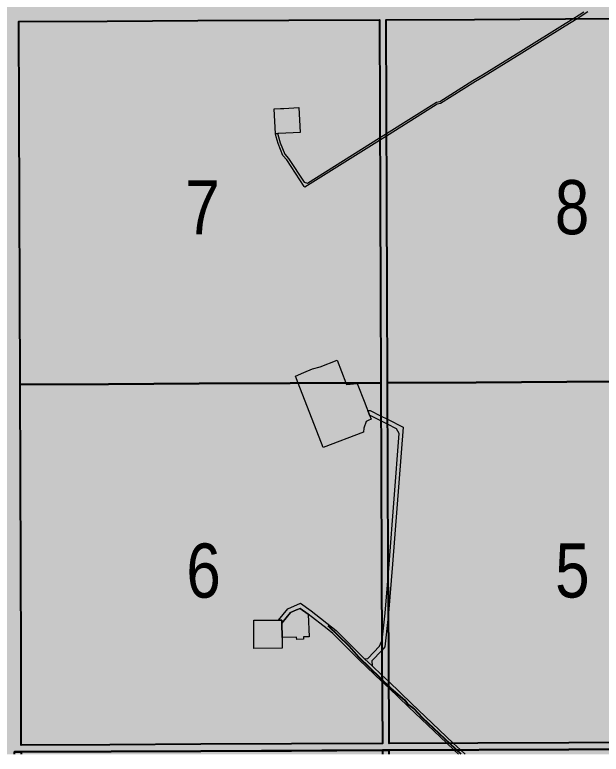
# Model space of a CAD drawing. Extents: x 351064 to 358960, y 6048061 to 6054858.
# Drawn here: x 353412.9 to 353499.4, y 6050432.8 to 6050542.1 of the extents above; entities that cross this region are included whole.
import ezdxf
from ezdxf.enums import TextEntityAlignment as Align

# ---------------------------------------------------------------- set-up
doc = ezdxf.new("R2010")
doc.units = 0
doc.header["$LTSCALE"] = 5
doc.linetypes.add('DASHED2', pattern=[9.525, 6.35, -3.175])
doc.layers.add('AS-ROUTEMAP', color=35, linetype='Continuous', lineweight=0)
doc.layers.add('RoadSeg', color=57, linetype='DASHED2')
doc.layers.add('Townships', color=57, linetype='Continuous')
doc.layers.add('ROUTE-MAP-BACKGROUND-H', color=7, linetype='Continuous', true_color=0xf0ebff)
doc.layers.add('Sections', color=7, linetype='Continuous', true_color=0xa75418)
doc.styles.add('120', font='ARIALN.TTF', dxfattribs={"height": 13})

msp = doc.modelspace()

# ---------------------------------------------------------------- hatches: boundary and pattern name
at = {"layer": 'ROUTE-MAP-BACKGROUND-H'}
h = msp.add_hatch(color=256, dxfattribs=at)
h.dxf.hatch_style = 1
h.paths.add_polyline_path([(352109.337, 6051083.716), (353736.796, 6051083.637), (353740.383, 6050432.833), (352105.91, 6050432.833)])

# ---------------------------------------------------------------- linework, layer by layer
at = {"layer": 'AS-ROUTEMAP', "flags": 128}
for points in [[(353497.475, 6050542.489), (353496.333, 6050541.757), (353495.882, 6050541.477), (353494.102, 6050540.372), (353487.718, 6050536.406), (353482.067, 6050532.923), (353480.871, 6050532.19), (353475.713, 6050528.957), (353475.231, 6050528.853), (353473.196, 6050527.577), (353467.718, 6050524.141), (353466.715, 6050523.511), (353466.715, 6050523.511), (353455.665, 6050516.58), (353455.576, 6050516.72), (353453.022, 6050520.651), (353452.421, 6050521.271), (353451.722, 6050523.028), (353451.454, 6050524.054), (353451.347, 6050524.461), (353451.338, 6050524.495), (353451.375, 6050524.497), (353451.678, 6050524.514), (353451.711, 6050524.387), (353452.039, 6050523.132), (353452.706, 6050521.455), (353453.283, 6050520.86), (353455.586, 6050517.316), (353456.05, 6050517.214), (353466.714, 6050523.903), (353467.717, 6050524.532), (353475.103, 6050529.166), (353475.586, 6050529.271), (353480.479, 6050532.337), (353481.891, 6050533.206), (353487.543, 6050536.689), (353494.1, 6050540.763), (353495.246, 6050541.474), (353496.155, 6050542.039), (353496.854, 6050542.487)], [(353478.364, 6050432.833), (353477.685, 6050433.479), (353476.632, 6050434.48), (353470.977, 6050439.855), (353468.058, 6050442.628), (353467.048, 6050443.589), (353463.688, 6050446.781), (353462.354, 6050448.118), (353459.834, 6050450.642), (353458.951, 6050451.338), (353456.192, 6050453.512), (353454.965, 6050454.381), (353454.453, 6050454.163), (353453.561, 6050453.781), (353452.299, 6050452.211), (353452.298, 6050452.629), (353451.779, 6050452.627), (353453.146, 6050454.329), (353455.045, 6050455.141)], [(353455.045, 6050455.141), (353456.615, 6050454.029), (353460.305, 6050451.114), (353462.73, 6050448.684), (353463.943, 6050447.469), (353464.153, 6050447.259), (353464.497, 6050446.932), (353465.599, 6050445.884), (353467.043, 6050444.513), (353468.053, 6050443.552), (353471.429, 6050440.344), (353477.595, 6050434.484), (353478.648, 6050433.483), (353479.332, 6050432.833)]]:
    msp.add_lwpolyline(points, dxfattribs=at)
for points in [[(353451.375, 6050524.497), (353451.338, 6050524.495), (353451.142, 6050528.155), (353452.091, 6050528.206), (353452.598, 6050528.234), (353454.802, 6050528.352), (353454.998, 6050524.692), (353451.814, 6050524.521), (353451.678, 6050524.514), (353451.375, 6050524.497)], [(353461.724, 6050487.701), (353461.815, 6050487.465), (353463.424, 6050487.615), (353464.529, 6050484.748), (353464.884, 6050483.825), (353464.967, 6050483.61), (353465.24, 6050482.903), (353465.459, 6050482.332), (353465.025, 6050482.109), (353464.74, 6050481.963), (353464.401, 6050481.002), (353464.322, 6050480.427), (353458.374, 6050478.136), (353454.702, 6050487.67), (353454.314, 6050488.677), (353455.512, 6050489.216), (353456.795, 6050489.749), (353457.924, 6050490.067), (353460.44, 6050491.036), (353461.724, 6050487.701)], [(353465.575, 6050446.614), (353465.599, 6050445.884), (353464.497, 6050446.932), (353464.975, 6050446.948), (353466.716, 6050448.816), (353467.016, 6050449.47), (353467.112, 6050449.678), (353467.555, 6050453.692), (353467.971, 6050459.018), (353468.119, 6050460.918), (353469.626, 6050480.192), (353469.218, 6050480.914), (353467.881, 6050481.582), (353466.874, 6050482.085), (353465.24, 6050482.903), (353464.967, 6050483.61), (353465.311, 6050483.612), (353466.871, 6050482.832), (353467.879, 6050482.328), (353470.203, 6050481.166), (353468.621, 6050460.92), (353468.052, 6050453.645), (353468.002, 6050453.188), (353467.505, 6050448.685), (353467.023, 6050448.168), (353465.575, 6050446.614)], [(353456.192, 6050453.512), (353456.297, 6050450.187), (353455.466, 6050450.161), (353455.476, 6050449.828), (353454.478, 6050449.797), (353454.467, 6050450.13), (353452.307, 6050450.062), (353452.299, 6050452.211), (353453.561, 6050453.781), (353454.453, 6050454.163), (353454.965, 6050454.381), (353456.192, 6050453.512)], [(353451.779, 6050452.627), (353452.298, 6050452.629), (353452.299, 6050452.211), (353452.307, 6050450.062), (353452.312, 6050448.485), (353448.154, 6050448.471), (353448.14, 6050452.615), (353451.779, 6050452.627)]]:
    msp.add_lwpolyline(points, close=True, dxfattribs=at)
at = {"layer": 'RoadSeg', "flags": 128}
msp.add_lwpolyline([(353478.743, 6050432.833), (353473.098, 6050438.167), (353471.791, 6050439.597), (353470.838, 6050440.271), (353470.422, 6050440.826), (353468.406, 6050442.536), (353463.709, 6050447.105), (353462.227, 6050448.797), (353459.107, 6050451.81)], dxfattribs=at)
at = {"layer": 'Sections', "flags": 128}
for points in [[(353466.836, 6050501.107), (353466.888, 6050487.701), (353453.492, 6050487.642), (353440.096, 6050487.582), (353426.7, 6050487.523), (353413.639, 6050487.465), (353413.593, 6050500.871), (353413.547, 6050514.278), (353413.501, 6050527.684), (353413.454, 6050541.09), (353426.51, 6050541.147), (353439.901, 6050541.206), (353453.291, 6050541.265), (353466.682, 6050541.325), (353466.734, 6050527.919), (353466.785, 6050514.513)], [(353521.084, 6050501.347), (353521.141, 6050487.942), (353507.745, 6050487.882), (353494.35, 6050487.823), (353480.954, 6050487.763), (353467.893, 6050487.706), (353467.842, 6050501.111), (353467.79, 6050514.517), (353467.739, 6050527.923), (353467.688, 6050541.329), (353480.743, 6050541.387), (353494.133, 6050541.446), (353507.523, 6050541.505), (353520.914, 6050541.564), (353520.97, 6050528.159), (353521.027, 6050514.753)], [(353467.062, 6050447.484), (353467.132, 6050434.414), (353453.721, 6050434.354), (353440.31, 6050434.294), (353426.899, 6050434.234), (353413.823, 6050434.176), (353413.777, 6050447.247), (353413.731, 6050460.653), (353413.685, 6050474.059), (353413.639, 6050487.465), (353426.7, 6050487.523), (353440.096, 6050487.582), (353453.492, 6050487.642), (353466.888, 6050487.701), (353466.939, 6050474.295), (353466.991, 6050460.889)], [(353521.351, 6050447.726), (353521.445, 6050434.657), (353508.035, 6050434.597), (353494.625, 6050434.537), (353481.213, 6050434.477), (353468.137, 6050434.419), (353468.068, 6050447.489), (353467.996, 6050460.894), (353467.945, 6050474.3), (353467.893, 6050487.706), (353480.954, 6050487.763), (353494.35, 6050487.823), (353507.745, 6050487.882), (353521.141, 6050487.942), (353521.198, 6050474.536), (353521.255, 6050461.13)]]:
    msp.add_lwpolyline(points, close=True, dxfattribs=at)
for points in [[(353413.827, 6050432.833), (353413.826, 6050433.171), (353426.902, 6050433.229), (353440.314, 6050433.289), (353453.725, 6050433.349), (353467.137, 6050433.409), (353467.139, 6050432.833)], [(353468.145, 6050432.833), (353468.142, 6050433.413), (353481.219, 6050433.472), (353494.63, 6050433.532), (353508.041, 6050433.592), (353521.453, 6050433.651), (353521.456, 6050432.833)]]:
    msp.add_lwpolyline(points, dxfattribs=at)
at = {"layer": 'Townships', "flags": 128}
for points in [[(353412.822, 6050432.833), (353412.82, 6050433.166), (353413.826, 6050433.171), (353440.314, 6050433.289), (353467.137, 6050433.409), (353468.142, 6050433.413), (353494.63, 6050433.532), (353521.453, 6050433.651), (353522.458, 6050433.656), (353548.945, 6050433.774), (353575.768, 6050433.894), (353576.773, 6050433.899), (353603.261, 6050434.017), (353630.082, 6050434.136), (353631.087, 6050434.14), (353657.573, 6050434.258), (353684.395, 6050434.376), (353685.4, 6050434.379), (353711.886, 6050434.439), (353738.707, 6050434.5)], [(353631.087, 6050434.14), (353630.082, 6050434.136), (353603.261, 6050434.017), (353576.773, 6050433.899), (353575.768, 6050433.894), (353548.945, 6050433.774), (353522.458, 6050433.656), (353521.453, 6050433.651), (353494.63, 6050433.532), (353468.142, 6050433.413), (353467.137, 6050433.409), (353440.314, 6050433.289), (353413.826, 6050433.171), (353412.82, 6050433.166)]]:
    msp.add_lwpolyline(points, dxfattribs=at)

# ---------------------------------------------------------------- texts
at = {"layer": 'RoadSeg', "style": '120'}
for s, p in [('7', (353440.582, 6050513.624)), ('8', (353495.126, 6050513.644)), ('6', (353440.727, 6050459.96)), ('5', (353495.173, 6050459.984))]:
    msp.add_text(s, height=8.002, dxfattribs=at).set_placement(p, align=Align.MIDDLE_CENTER)

doc.saveas('drawing.dxf')
